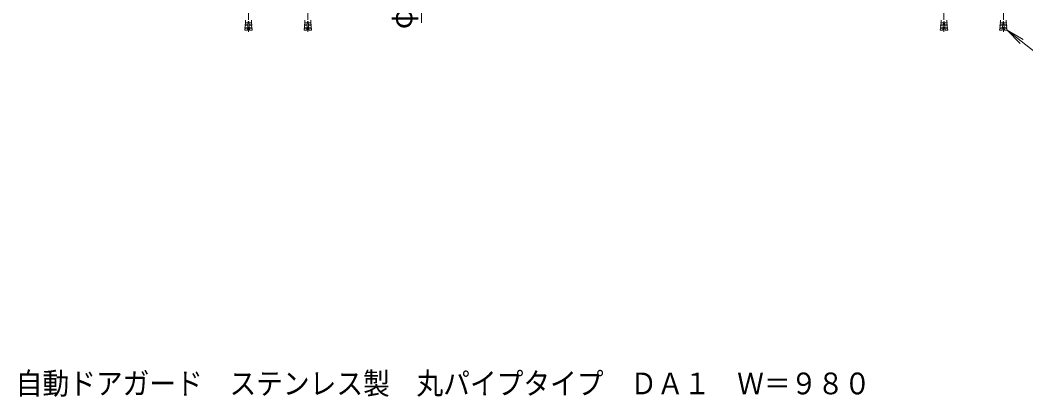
# Model space of a CAD drawing. Units: millimetres, scale not verified. Extents: x -816 to 1708, y -1360 to 1008.
# Drawn here: x -816 to 539, y -1360 to -852 of the extents above; entities that cross this region are included whole.
import ezdxf
from ezdxf.enums import TextEntityAlignment as Align

# ---------------------------------------------------------------- set-up
doc = ezdxf.new("R2010")
doc.units = ezdxf.units.MM
doc.header["$LTSCALE"] = 10
doc.linetypes.add('CHAIN1', pattern=[8, 5, -1, 1, -1])
for name, color, linetype, lineweight in [('0-0_通り芯', 4, 'Continuous', 9), ('0-4_その他', 7, 'Continuous', 9), ('0-5_寸法', 2, 'Continuous', 9)]:
    doc.layers.add(name, color=color, linetype=linetype, lineweight=lineweight)
doc.styles.add('ＭＳ ゴシック', font='')
doc.styles.get('ＭＳ ゴシック').set_extended_font_data('MS Gothic')

msp = doc.modelspace()

# ---------------------------------------------------------------- linework, layer by layer
at = {"layer": '0-0_通り芯', "linetype": 'CHAIN1'}
for p, q in [((-508.65, -801.8), (-508.65, -868.37)), ((-428.65, -801.8), (-428.65, -868.37)), ((428.65, -801.8), (428.65, -868.37)), ((508.65, -801.8), (508.65, -868.37))]:
    msp.add_line(p, q, dxfattribs=at)
at = {"layer": '0-4_その他'}
for p, q in [((-275.62, -659.39), (-275.62, -856.06)), ((513.68, -865.81), (531.15, -883.69))]:
    msp.add_line(p, q, dxfattribs=at)
msp.add_lwpolyline([(616.54, -946.65), (513.68, -865.81), (535.19, -878.56)], dxfattribs=at)
at = {"layer": '0-5_寸法'}
for p, q in [((-513.51, -863.82), (-513.68, -865.81)), ((-513.68, -865.81), (-510.1, -866.12)), ((-509.92, -864.13), (-513.51, -863.82)), ((-509.75, -862.14), (-513.33, -861.82)), ((-513.11, -863.85), (-513.33, -861.82)), ((-509.57, -860.14), (-513.16, -859.83)), ((-512.94, -861.86), (-513.16, -859.83)), ((-509.4, -858.15), (-512.99, -857.84)), ((-512.76, -859.87), (-512.99, -857.84)), ((-509.22, -856.16), (-512.81, -855.85)), ((-512.59, -857.87), (-512.81, -855.85)), ((-509.05, -854.17), (-510.1, -866.12)), ((-509.05, -854.17), (-508.25, -854.17)), ((-508.25, -854.17), (-507.2, -866.12)), ((-508.08, -856.16), (-504.49, -855.85)), ((-507.9, -858.15), (-504.32, -857.84)), ((-507.73, -860.14), (-504.14, -859.83)), ((-507.55, -862.14), (-503.97, -861.82)), ((-507.38, -864.13), (-503.79, -863.82)), ((-503.62, -865.81), (-507.2, -866.12)), ((-504.71, -857.87), (-504.49, -855.85)), ((-504.54, -859.87), (-504.32, -857.84)), ((-504.37, -861.86), (-504.14, -859.83)), ((-504.19, -863.85), (-503.97, -861.82)), ((-503.79, -863.82), (-503.62, -865.81)), ((-433.51, -863.82), (-433.68, -865.81)), ((-433.68, -865.81), (-430.1, -866.12)), ((-429.92, -864.13), (-433.51, -863.82)), ((-429.75, -862.14), (-433.33, -861.82)), ((-433.11, -863.85), (-433.33, -861.82)), ((-429.57, -860.14), (-433.16, -859.83)), ((-432.94, -861.86), (-433.16, -859.83)), ((-429.4, -858.15), (-432.99, -857.84)), ((-432.76, -859.87), (-432.99, -857.84)), ((-429.22, -856.16), (-432.81, -855.85)), ((-432.59, -857.87), (-432.81, -855.85)), ((-429.05, -854.17), (-430.1, -866.12)), ((-429.05, -854.17), (-428.25, -854.17)), ((-428.25, -854.17), (-427.2, -866.12)), ((-428.08, -856.16), (-424.49, -855.85)), ((-427.9, -858.15), (-424.32, -857.84)), ((-427.73, -860.14), (-424.14, -859.83)), ((-427.55, -862.14), (-423.97, -861.82)), ((-427.38, -864.13), (-423.79, -863.82)), ((-423.62, -865.81), (-427.2, -866.12)), ((-424.71, -857.87), (-424.49, -855.85)), ((-424.54, -859.87), (-424.32, -857.84)), ((-424.37, -861.86), (-424.14, -859.83)), ((-424.19, -863.85), (-423.97, -861.82)), ((-423.79, -863.82), (-423.62, -865.81)), ((423.79, -863.82), (423.62, -865.81)), ((423.62, -865.81), (427.2, -866.12)), ((427.38, -864.13), (423.79, -863.82)), ((427.55, -862.14), (423.97, -861.82)), ((424.19, -863.85), (423.97, -861.82)), ((427.73, -860.14), (424.14, -859.83)), ((424.36, -861.86), (424.14, -859.83)), ((427.9, -858.15), (424.32, -857.84)), ((424.54, -859.87), (424.32, -857.84)), ((428.08, -856.16), (424.49, -855.85)), ((424.71, -857.87), (424.49, -855.85)), ((428.25, -854.17), (427.2, -866.12)), ((428.25, -854.17), (429.05, -854.17)), ((429.05, -854.17), (430.1, -866.12)), ((429.22, -856.16), (432.81, -855.85)), ((429.4, -858.15), (432.98, -857.84)), ((429.57, -860.14), (433.16, -859.83)), ((429.75, -862.14), (433.33, -861.82)), ((429.92, -864.13), (433.51, -863.82)), ((433.68, -865.81), (430.1, -866.12)), ((432.59, -857.87), (432.81, -855.85)), ((432.76, -859.87), (432.98, -857.84)), ((432.94, -861.86), (433.16, -859.83)), ((433.11, -863.85), (433.33, -861.82)), ((433.51, -863.82), (433.68, -865.81)), ((503.79, -863.82), (503.62, -865.81)), ((503.62, -865.81), (507.2, -866.12)), ((507.38, -864.13), (503.79, -863.82)), ((507.55, -862.14), (503.97, -861.82)), ((504.19, -863.85), (503.97, -861.82)), ((507.73, -860.14), (504.14, -859.83)), ((504.37, -861.86), (504.14, -859.83)), ((507.9, -858.15), (504.32, -857.84)), ((504.54, -859.87), (504.32, -857.84)), ((508.08, -856.16), (504.49, -855.85)), ((504.71, -857.87), (504.49, -855.85)), ((508.25, -854.17), (507.2, -866.12)), ((508.25, -854.17), (509.05, -854.17)), ((509.05, -854.17), (510.1, -866.12)), ((509.22, -856.16), (512.81, -855.85)), ((509.4, -858.15), (512.98, -857.84)), ((509.57, -860.14), (513.16, -859.83)), ((509.75, -862.14), (513.33, -861.82)), ((509.92, -864.13), (513.51, -863.82)), ((513.68, -865.81), (510.1, -866.12)), ((512.59, -857.87), (512.81, -855.85)), ((512.76, -859.87), (512.98, -857.84)), ((512.94, -861.86), (513.16, -859.83)), ((513.11, -863.85), (513.33, -861.82)), ((513.51, -863.82), (513.68, -865.81))]:
    msp.add_line(p, q, dxfattribs=at)
for centre, start, end in [((-534.83, -853.09), 352.86598, 1.81982), ((-482.47, -853.09), 178.18018, 187.13402), ((-454.83, -853.09), 352.86598, 1.81982), ((-402.47, -853.09), 178.18018, 187.13402), ((402.47, -853.09), 352.86598, 1.81982), ((454.83, -853.09), 178.18018, 187.13402), ((482.47, -853.09), 352.86598, 1.81982), ((534.83, -853.09), 178.18018, 187.13402)]:
    msp.add_arc(centre, 22.2, start, end, dxfattribs=at)

# ---------------------------------------------------------------- texts
at = {"layer": '0-0_通り芯', "color": 2, "style": 'ＭＳ ゴシック', "width": 0.9}
msp.add_text('自動ドアガード\u3000ステンレス製\u3000丸パイプタイプ\u3000ＤＡ１\u3000Ｗ＝９８０', height=29.33, dxfattribs=at).set_placement((-822.26, -1365.24), align=Align.BOTTOM_LEFT)
at = {"layer": '0-4_その他', "color": 2, "insert": (-279.9, -864.48), "char_height": 29.33, "attachment_point": 7, "rotation": 90, "style": 'ＭＳ ゴシック'}
msp.add_mtext('\\T1.22;\\W0.95;φ27.2', dxfattribs=at)

doc.saveas('drawing.dxf')
